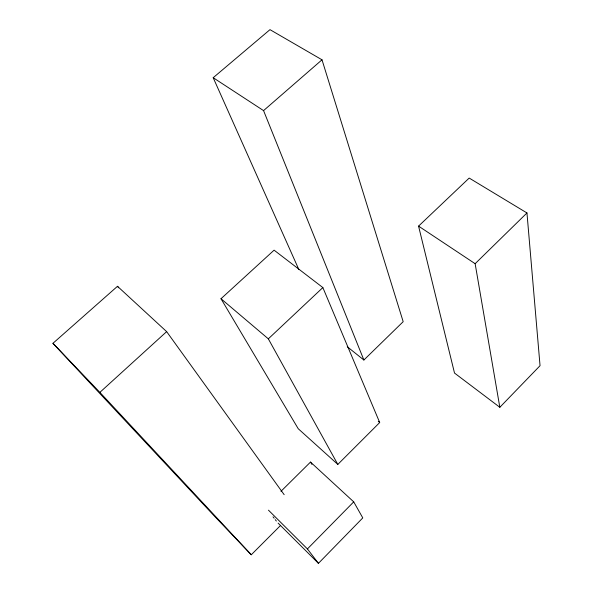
<?xml version="1.0" encoding="UTF-8"?>
<svg xmlns="http://www.w3.org/2000/svg" width="593" height="593" viewBox="0 0 593 593"><rect width="100%" height="100%" fill="white"/><g stroke="black" fill="none" stroke-linecap="round" stroke-linejoin="round"><path stroke-width="0.89" d="M499.825 407.295L540.045 365.696L526.962 212.954L469.189 178.063L418.562 226.126L454.512 373.056L499.825 407.295L475.141 263.7L418.562 226.126M278.117 523.108L318.434 563.35L362.783 517.904L353.717 501.863L310.495 462.08L280.963 491.33M318.434 563.35L307.419 548.933L353.717 501.863M337.817 464.423L379.705 422.542L322.859 287.575L274.092 250.164L220.996 298.731L298.227 428.724L337.817 464.423L268.332 338.848L220.996 298.731M284.166 494.681L166.648 331.628L117.488 286.3L52.955 343.31L213.436 515.058L251.276 554.766L280.571 525.442M475.141 263.7L526.962 212.954M347.261 346.727L363.88 360.018L403.181 321.68L322.006 59.804L269.985 29.65L213.191 77.713L298.805 269.43M268.332 338.848L322.859 287.575M52.955 343.31L99.876 392.373L166.648 331.628M363.88 360.018L263.559 110.609L322.006 59.804M213.191 77.713L263.559 110.609M378.282 421.356L379.705 422.542M268.466 510.165L307.419 548.933M99.876 392.373L251.276 554.766M273.01 516.814L274.129 518.223M275.241 519.638L276.353 521.047M117.488 286.3L118.593 287.775M310.495 462.08L311.911 464.401"/></g></svg>
